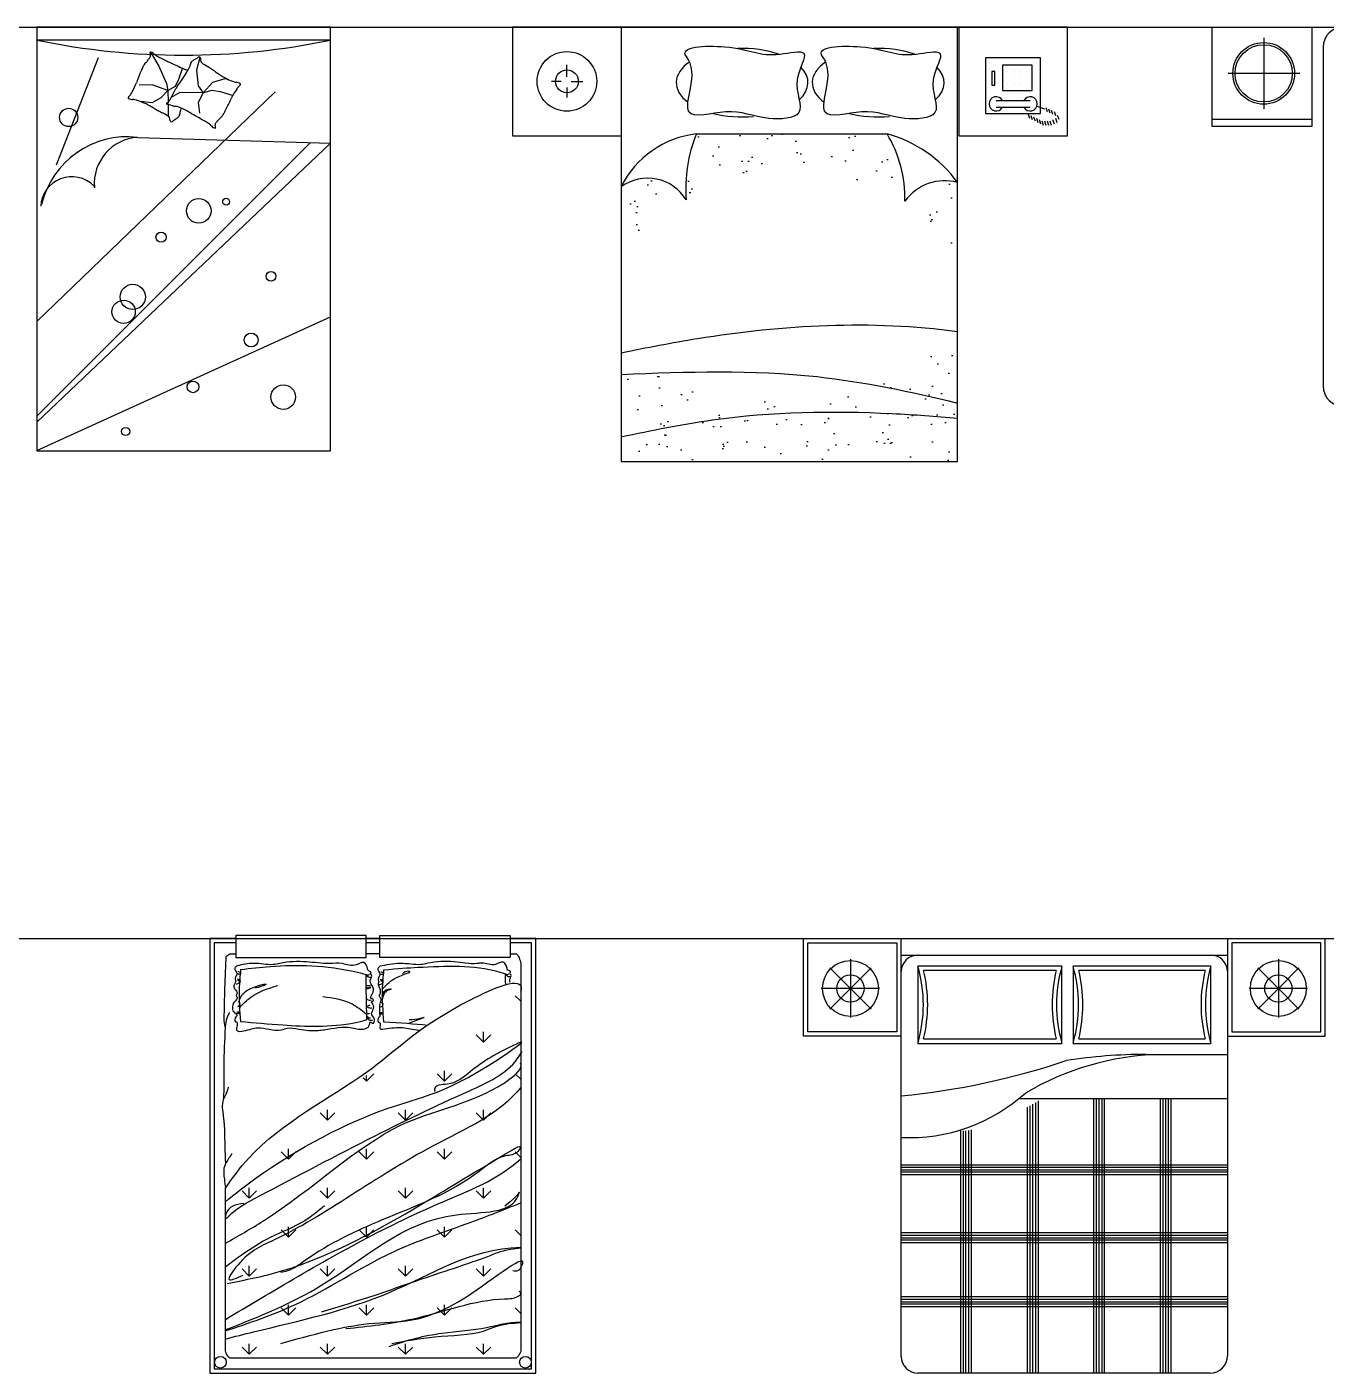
# Model space of a CAD drawing. Header units: inches. Extents: x 9.7 to 52.2, y 13.1 to 37.9.
# Drawn here: x 34.38 to 40.36, y 18.82 to 25.01 of the extents above; entities that cross this region are included whole.
import ezdxf

# ---------------------------------------------------------------- set-up
doc = ezdxf.new("R2010")
doc.units = ezdxf.units.IN
doc.header["$MEASUREMENT"] = 0
for name, color, linetype in [('02', 2, 'Continuous'), ('1', 1, 'Continuous'), ('8', 8, 'Continuous')]:
    doc.layers.add(name, color=color, linetype=linetype)
pattern_1 = [(307.5, (-50.82892, 134.17615), (0.19268238, 0.00629934), [0, -0.152, 0, -0.17, 0, -0.1625]), (277.5, (-50.82892, 134.17615), (0.2822146, -0.17697767), [0, -0.082, 0, -0.137, 0, -0.0525]), (237.5, (-50.82892, 134.29915), (0.0005659, -0.31141419), [0, -0.05, 0, -0.18, 0, -0.235]), (227.5, (-50.82892, 134.29915), (0.08776756, -0.30061266), [0, -0.025, 0, -0.118, 0, -0.135])]

msp = doc.modelspace()

# ---------------------------------------------------------------- hatches: boundary and pattern name
at = {"layer": '8'}
h = msp.add_hatch(dxfattribs=at)
h.set_pattern_fill('AR-SAND', color=256, scale=0.1, angle=270, style=0)
h.set_pattern_definition(pattern_1)
h.paths.add_polyline_path([(38.6653, 23.962), (38.6653, 24.2955, 0.315231), (38.423, 24.209, 0.139754), (38.341, 24.5191), (37.4638, 24.5191, 0.113595), (37.416, 24.228, -0.381222)])
h.paths.add_polyline_path([(37.4106, 24.2249, 0.422141), (37.1179, 24.2761), (37.1179, 23.962, -0.103619)])
h = msp.add_hatch(dxfattribs=at)
h.set_pattern_fill('AR-SAND', color=256, scale=0.1, angle=270, style=0)
h.set_pattern_definition(pattern_1)
edge = h.paths.add_edge_path()
edge.add_spline(control_points=[(38.2586, 23.3674), (38.3947, 23.3436), (38.5301, 23.3132), (38.6653, 23.2801)], knot_values=[1244.89359, 1244.89359, 1244.89359, 1244.89359, 1660.678547, 1660.678547, 1660.678547, 1660.678547], degree=3, periodic=0)
edge.add_line((38.6653, 23.2801), (38.6653, 23.61))
edge.add_arc((37.8291, 24.5495), 1.2577, -70.03262, -48.32806, ccw=False)
edge = h.paths.add_edge_path()
edge.add_spline(control_points=[(37.1179, 23.1246), (37.2575, 23.1545), (37.6672, 23.2383), (38.19, 23.2475), (38.5651, 23.2196), (38.6653, 23.2106)], knot_values=[72.968698, 72.968698, 72.968698, 72.968698, 500.743016, 1326.977839, 1628.736811, 1628.736811, 1628.736811, 1628.736811], degree=3, periodic=0)
edge.add_line((38.6653, 23.2106), (38.6653, 23.2801))
edge.add_spline(control_points=[(38.6653, 23.2801), (38.5301, 23.3132), (38.3947, 23.3436), (38.2586, 23.3674)], knot_values=[1244.89359, 1244.89359, 1244.89359, 1244.89359, 1660.678547, 1660.678547, 1660.678547, 1660.678547], degree=3, periodic=0)
edge.add_arc((37.8291, 24.5495), 1.2577, -115.9253, -70.03262, ccw=False)
edge.add_spline(control_points=[(37.2792, 23.4183), (37.2254, 23.4165), (37.1717, 23.4143), (37.1179, 23.412)], knot_values=[100.166326, 100.166326, 100.166326, 100.166326, 260.677824, 260.677824, 260.677824, 260.677824], degree=3, periodic=0)
edge.add_line((37.1179, 23.412), (37.1179, 23.1246))
edge = h.paths.add_edge_path()
edge.add_line((38.6653, 23.0107), (38.6653, 23.2106))
edge.add_spline(control_points=[(38.6653, 23.2106), (38.5651, 23.2196), (38.19, 23.2475), (37.6672, 23.2383), (37.2575, 23.1545), (37.1179, 23.1246)], knot_values=[72.968698, 72.968698, 72.968698, 72.968698, 374.727669, 1200.962493, 1628.736811, 1628.736811, 1628.736811, 1628.736811], degree=3, periodic=0)
edge.add_line((37.1179, 23.1246), (37.1179, 23.0107))
edge.add_line((37.1179, 23.0107), (38.6653, 23.0107))
h = msp.add_hatch(dxfattribs=at)
h.set_pattern_fill('GRASS', color=256, scale=0.01, angle=360, style=0)
h.set_pattern_definition([(90, (30.7371, 19.261), (-0.179605, 0.179605), [0.047625, -0.311585]), (45, (30.7371, 19.261), (-0.179605, 0.179605), [0.047625, -0.206375]), (135, (30.7371, 19.261), (-0.179605, -0.179605), [0.047625, -0.206375])])
edge = h.paths.add_edge_path()
edge.add_spline(control_points=[(36.6557, 20.5756), (36.6546, 20.5759), (36.5476, 20.6037), (36.2918, 20.4537), (35.9691, 20.1752), (35.5576, 19.9691), (35.3639, 19.7393), (35.2957, 19.6566)], knot_values=[24.789742, 24.789742, 24.789742, 24.789742, 28.20284, 358.178591, 790.563908, 1368.649711, 1688.521877, 1688.521877, 1688.521877, 1688.521877], degree=3, periodic=0)
edge.add_line((35.2957, 19.6566), (35.2954, 18.927))
edge.add_line((35.2954, 18.927), (35.2997, 18.9063))
edge.add_line((35.2997, 18.9063), (35.3157, 18.8859))
edge.add_line((35.3157, 18.8859), (36.6357, 18.8859))
edge.add_line((36.6357, 18.8859), (36.6516, 18.9063))
edge.add_line((36.6516, 18.9063), (36.6557, 18.9319))
edge.add_line((36.6557, 18.9319), (36.6557, 20.5756))

# ---------------------------------------------------------------- linework, layer by layer
at = {"layer": '02'}
for p, q in [((35.78, 25.0107), (34.43, 25.0107)), ((34.43, 25.0107), (34.43, 23.0607)), ((35.78, 23.0607), (35.78, 25.0107)), ((36.6179, 25.0107), (36.6179, 24.5107)), ((39.1713, 25.0107), (36.6179, 25.0107)), ((37.1179, 25.0107), (37.1179, 23.0107)), ((38.6653, 23.0107), (38.6653, 25.0107)), ((38.6713, 25.0107), (38.6713, 24.5107)), ((39.1713, 24.5107), (39.1713, 25.0107)), ((39.8369, 24.5526), (39.8369, 25.0107)), ((39.8369, 25.0107), (40.295, 25.0107)), ((40.295, 25.0107), (40.295, 24.5526)), ((35.78, 24.9507), (34.43, 24.9507)), ((40.0733, 24.9604), (40.0733, 24.6351)), ((40.3465, 24.9169), (40.3465, 23.359)), ((34.5196, 24.3763), (34.7139, 24.8708)), ((34.9517, 24.895), (34.9906, 24.8306)), ((35.1788, 24.8705), (35.1645, 24.8123)), ((39.047, 24.8692), (38.7937, 24.8692)), ((38.7937, 24.8692), (38.7937, 24.6128)), ((39.047, 24.6128), (39.047, 24.8692)), ((34.9906, 24.8306), (35.0255, 24.7513)), ((35.0825, 24.7703), (35.0994, 24.82)), ((35.1645, 24.8123), (35.1717, 24.7408)), ((36.8679, 24.7815), (36.8679, 24.8363)), ((38.8369, 24.8067), (38.8223, 24.8067)), ((38.8223, 24.8067), (38.8223, 24.7433)), ((38.8369, 24.7433), (38.8369, 24.8067)), ((39.0078, 24.836), (38.8711, 24.836)), ((38.8711, 24.836), (38.8711, 24.7188)), ((38.8955, 24.8067), (38.8955, 24.8067)), ((38.9248, 24.8067), (38.9248, 24.8067)), ((38.9541, 24.8067), (38.9541, 24.8067)), ((38.9834, 24.8067), (38.9834, 24.8067)), ((39.0078, 24.7188), (39.0078, 24.836)), ((40.24, 24.7977), (39.9105, 24.7977)), ((34.9606, 24.7445), (34.9009, 24.743)), ((35.0323, 24.7185), (34.9606, 24.7445)), ((35.0255, 24.7513), (35.0323, 24.7185)), ((35.0323, 24.7185), (35.0677, 24.7387)), ((35.0665, 24.7228), (35.0498, 24.692)), ((35.0677, 24.7387), (35.0825, 24.7703)), ((35.1717, 24.7408), (35.1941, 24.7085)), ((35.1941, 24.7085), (35.2393, 24.7574)), ((35.2393, 24.7574), (35.2958, 24.7732)), ((35.2958, 24.7732), (35.3094, 24.7698)), ((36.8413, 24.7607), (36.7975, 24.7607)), ((36.8679, 24.7332), (36.8679, 24.686)), ((36.8871, 24.7607), (36.9406, 24.7607)), ((38.8223, 24.7433), (38.8369, 24.7433)), ((38.8955, 24.7774), (38.8955, 24.7774)), ((38.8955, 24.7481), (38.8955, 24.7481)), ((38.9248, 24.7774), (38.9248, 24.7774)), ((38.9248, 24.7481), (38.9248, 24.7481)), ((38.9541, 24.7774), (38.9541, 24.7774)), ((38.9541, 24.7481), (38.9541, 24.7481)), ((38.9834, 24.7774), (38.9834, 24.7774)), ((38.9834, 24.7481), (38.9834, 24.7481)), ((34.43, 23.6548), (35.5261, 24.7121)), ((34.9598, 24.6622), (34.9066, 24.668)), ((35.0001, 24.6854), (34.9598, 24.6622)), ((35.0323, 24.7185), (35.0001, 24.6854)), ((35.0323, 24.7185), (35.0332, 24.6639)), ((35.0498, 24.692), (35.0369, 24.6682)), ((35.0558, 24.6916), (35.0483, 24.6875)), ((35.0866, 24.7092), (35.0558, 24.6916)), ((35.1941, 24.7085), (35.0866, 24.7092)), ((35.1941, 24.7085), (35.1713, 24.6632)), ((35.1713, 24.6632), (35.178, 24.6147)), ((35.1941, 24.7085), (35.2342, 24.7201)), ((35.2342, 24.7201), (35.2734, 24.7139)), ((35.2734, 24.7139), (35.3285, 24.698)), ((38.8426, 24.6727), (38.9989, 24.6727)), ((38.8711, 24.7188), (39.0078, 24.7188)), ((35.0333, 24.6553), (35.0343, 24.6004)), ((38.7937, 24.6128), (39.047, 24.6128)), ((38.8426, 24.6414), (38.9989, 24.6414)), ((38.99, 24.6097), (38.9963, 24.591)), ((39.0025, 24.6035), (39.0088, 24.5847)), ((39.015, 24.5972), (39.0213, 24.5785)), ((39.0295, 24.646), (39.065, 24.6347)), ((39.0713, 24.641), (39.0775, 24.6222)), ((39.0838, 24.6347), (39.09, 24.616)), ((39.0963, 24.6285), (39.1025, 24.6097)), ((39.1088, 24.6222), (39.115, 24.6035)), ((39.1239, 24.6057), (39.1302, 24.5869)), ((39.0275, 24.591), (39.0338, 24.5722)), ((39.04, 24.5847), (39.0463, 24.566)), ((39.0525, 24.5785), (39.0588, 24.5597)), ((39.065, 24.5785), (39.0713, 24.5597)), ((39.0775, 24.5785), (39.0838, 24.5597)), ((39.09, 24.5785), (39.0963, 24.5597)), ((39.1025, 24.5847), (39.1088, 24.566)), ((39.115, 24.591), (39.1213, 24.5722)), ((40.295, 24.5847), (39.8369, 24.5847)), ((40.295, 24.5526), (39.8369, 24.5526)), ((34.43, 23.2196), (35.6879, 24.4796)), ((34.43, 23.1921), (35.78, 24.4767)), ((34.8931, 24.503), (35.78, 24.4768)), ((36.6179, 24.5107), (37.1179, 24.5107)), ((37.4638, 24.5191), (38.341, 24.5191)), ((38.6713, 24.5107), (39.1713, 24.5107)), ((34.43, 23.0612), (35.78, 23.6766)), ((34.43, 23.0607), (35.78, 23.0607)), ((37.1179, 23.0107), (38.6653, 23.0107)), ((37.9561, 20.8159), (40.3567, 20.8159)), ((37.9561, 20.3659), (37.9561, 20.8159)), ((37.9761, 20.3859), (37.9761, 20.7959)), ((37.9761, 20.7959), (38.3861, 20.7959)), ((38.3861, 20.7959), (38.3861, 20.3859)), ((38.4061, 18.8919), (38.4061, 20.8159)), ((39.9067, 20.8159), (39.9067, 18.8957)), ((39.9267, 20.7959), (39.9267, 20.3859)), ((40.3367, 20.7959), (39.9267, 20.7959)), ((40.3367, 20.3859), (40.3367, 20.7959)), ((40.3567, 20.3659), (40.3567, 20.8159)), ((38.1721, 20.7203), (38.1721, 20.4515)), ((38.4061, 20.7397), (39.9067, 20.7397)), ((40.1407, 20.7203), (40.1407, 20.4515)), ((38.1721, 20.5859), (38.0771, 20.6809)), ((38.1721, 20.5859), (38.2672, 20.6809)), ((39.1454, 20.6889), (38.4823, 20.6889)), ((38.4823, 20.6889), (38.4823, 20.3333)), ((39.1193, 20.6689), (38.5084, 20.6689)), ((39.1454, 20.3333), (39.1454, 20.6889)), ((39.8305, 20.6889), (39.1962, 20.6889)), ((39.1962, 20.6889), (39.1962, 20.3333)), ((39.8044, 20.6689), (39.2223, 20.6689)), ((39.8305, 20.3333), (39.8305, 20.6889)), ((40.1407, 20.5859), (40.0456, 20.6809)), ((40.1407, 20.5859), (40.2357, 20.6809)), ((38.3065, 20.5859), (38.0378, 20.5859)), ((38.1721, 20.5859), (38.0771, 20.4909)), ((38.1721, 20.5859), (38.2672, 20.4909)), ((38.1721, 20.5859), (38.1721, 20.5859)), ((40.2751, 20.5859), (40.0063, 20.5859)), ((40.1407, 20.5859), (40.0456, 20.4909)), ((40.1407, 20.5859), (40.2357, 20.4909)), ((40.1407, 20.5859), (40.1407, 20.5859)), ((38.3861, 20.3859), (37.9761, 20.3859)), ((39.9267, 20.3859), (40.3367, 20.3859)), ((38.4061, 20.3659), (37.9561, 20.3659)), ((38.4823, 20.3333), (39.1454, 20.3333)), ((38.5084, 20.3533), (39.1193, 20.3533)), ((39.1962, 20.3333), (39.8305, 20.3333)), ((39.2223, 20.3533), (39.8044, 20.3533)), ((39.9067, 20.3659), (40.3567, 20.3659)), ((39.5308, 20.2825), (39.9067, 20.2825)), ((38.9521, 20.0793), (39.9067, 20.0793)), ((39.2911, 20.0793), (39.2911, 18.8157)), ((39.3031, 20.0793), (39.3031, 18.8157)), ((39.3151, 20.0793), (39.3151, 18.8157)), ((39.3282, 20.0793), (39.3282, 18.8157)), ((39.3402, 20.0793), (39.3402, 18.8157)), ((39.597, 20.0793), (39.597, 18.8157)), ((39.609, 20.0793), (39.609, 18.8157)), ((39.621, 20.0793), (39.621, 18.8157)), ((39.6341, 20.0793), (39.6341, 18.8157)), ((39.6461, 20.0793), (39.6461, 18.8157)), ((38.986, 20.0388), (38.986, 18.8157)), ((38.998, 20.0457), (38.998, 18.8157)), ((39.01, 20.0528), (39.01, 18.8157)), ((39.0231, 20.0608), (39.0231, 18.8157)), ((39.0351, 20.0684), (39.0351, 18.8157)), ((38.6781, 19.9302), (38.6781, 18.8157)), ((38.6901, 19.9302), (38.6901, 18.8157)), ((38.7021, 19.9302), (38.7021, 18.8157)), ((38.7152, 19.9327), (38.7152, 18.8157)), ((38.7272, 19.9359), (38.7272, 18.8157)), ((38.4061, 19.7748), (39.9067, 19.7748)), ((38.4061, 19.7628), (39.9067, 19.7628)), ((38.4061, 19.7508), (39.9067, 19.7508)), ((38.4061, 19.7414), (39.9067, 19.7414)), ((38.4061, 19.7294), (39.9067, 19.7294)), ((38.4061, 19.4626), (39.9067, 19.4626)), ((38.4061, 19.4506), (39.9067, 19.4506)), ((38.4061, 19.4386), (39.9067, 19.4386)), ((38.4061, 19.4292), (39.9067, 19.4292)), ((38.4061, 19.4172), (39.9067, 19.4172)), ((38.4061, 19.1678), (39.9067, 19.1678)), ((38.4061, 19.1558), (39.9067, 19.1558)), ((38.4061, 19.1438), (39.9067, 19.1438)), ((38.4061, 19.1344), (39.9067, 19.1344)), ((38.4061, 19.1224), (39.9067, 19.1224)), ((39.8267, 18.8157), (38.4823, 18.8157))]:
    msp.add_line(p, q, dxfattribs=at)
for points in [[(35.3444, 20.7289), (35.9444, 20.7289), (35.9444, 20.8289), (35.3444, 20.8289)], [(36.6069, 20.7289), (36.0069, 20.7289), (36.0069, 20.8289), (36.6069, 20.8289)]]:
    msp.add_lwpolyline(points, close=True, dxfattribs=at)
for points in [[(35.3444, 20.8159), (35.2257, 20.8159), (35.2257, 18.8159), (36.7257, 18.8159), (36.7257, 20.8159), (36.6069, 20.8159)], [(35.3444, 20.7959), (35.2457, 20.7959), (35.2457, 18.8359), (36.7057, 18.8359), (36.7057, 20.7959), (36.6069, 20.7959)], [(36.0069, 20.8159), (35.9444, 20.8159)], [(36.0069, 20.7959), (35.9444, 20.7959)], [(35.3434, 20.744), (35.3166, 20.744), (35.2995, 20.7318), (35.2926, 20.5781), (35.2897, 20.4367), (35.2946, 20.4098)], [(36.0069, 20.7459), (35.9444, 20.7459)], [(35.3157, 18.8859), (36.6357, 18.8859)]]:
    msp.add_lwpolyline(points, dxfattribs=at)
for points in [[(36.6068, 20.7459), (36.6357, 20.7459, -0.178756), (36.6557, 20.6928), (36.6557, 18.9319, -0.257972), (36.6357, 18.8859)], [(35.2957, 19.6639), (35.2957, 18.9319, 0.257972), (35.3157, 18.8859)]]:
    msp.add_lwpolyline(points, format="xyb", dxfattribs=at)
for centre, radius in [((40.0733, 24.7977), 0.1419), ((40.0733, 24.7977), 0.1317), ((36.8679, 24.7607), 0.1372), ((36.8679, 24.7607), 0.0526), ((34.5759, 24.5947), 0.0421), ((35.1742, 24.1649), 0.0566), ((35.3003, 24.207), 0.0158), ((35.0009, 24.0439), 0.0235), ((35.5069, 23.8636), 0.0223), ((34.8707, 23.7686), 0.0581), ((34.8287, 23.7002), 0.0536), ((35.4158, 23.5704), 0.032), ((35.148, 23.3547), 0.0268), ((35.563, 23.3078), 0.0566), ((34.8381, 23.1495), 0.0189), ((38.1721, 20.5859), 0.1285), ((40.1407, 20.5859), 0.1285), ((38.1721, 20.5859), 0.0628), ((40.1407, 20.5859), 0.0628), ((35.2741, 18.8657), 0.0269), ((36.6772, 18.8657), 0.0269)]:
    msp.add_circle(centre, radius, dxfattribs=at)
for centre, radius, start, end in [((40.4409, 24.9169), 0.0944, 90, 180), ((35.105, 28.2014), 3.3201, 258.26951, 281.73049), ((34.9629, 24.813), 0.0467, 134.13046, 147.75744), ((34.8526, 24.9267), 0.1117, 314.13046, 322.9253), ((34.7799, 24.9816), 0.2027, 322.9253, 327.013), ((34.9516, 24.8925), 0.00255, 87.77928, 227.37299), ((34.931, 24.8835), 0.0227, 327.013, 339.26002), ((34.9446, 24.8835), 0.00815, 4.23832, 47.25175), ((34.9509, 24.8747), 0.0203, 63.48572, 87.77928), ((34.944, 24.8786), 0.00881, 339.26002, 356.55954), ((34.9084, 24.8808), 0.0444, 356.55954, 4.23832), ((34.9445, 24.8619), 0.0346, 45.24554, 63.48572), ((35.001, 24.9189), 0.0456, 225.24554, 241.12401), ((35.2118, 25.3011), 0.4822, 241.12401, 243.70226), ((36.2982, 27.4995), 2.9343, 243.70226, 244.74731), ((35.8192, 26.484), 1.8115, 244.74731, 247.22246), ((35.1487, 24.8399), 0.013, 137.93735, 181.88011), ((35.1722, 24.8187), 0.0446, 127.35337, 137.93735), ((35.2212, 24.7545), 0.1253, 121.04602, 127.35337), ((35.3527, 24.536), 0.3804, 120.04723, 121.04602), ((35.0519, 25.056), 0.2203, 300.04723, 301.35967), ((35.153, 24.8901), 0.026, 301.35967, 307.95833), ((35.1937, 24.8379), 0.0401, 122.64454, 127.95833), ((35.176, 24.8656), 0.00733, 350.58543, 122.64454), ((35.2036, 24.861), 0.0207, 170.58543, 236.54069), ((35.9696, 24.3542), 1.1537, 155.99133, 158.56838), ((35.0191, 24.7775), 0.1132, 147.75744, 155.99133), ((34.2883, 25.3065), 0.9716, 326.74257, 328.77807), ((35.1438, 24.8757), 0.0671, 247.22246, 253.09431), ((34.624, 25.1031), 0.5791, 328.77807, 331.41471), ((35.1093, 24.8386), 0.0264, 331.41471, 1.88011), ((36.1758, 26.3321), 1.784, 236.54069, 237.41627), ((34.5897, 23.8503), 1.1614, 56.33107, 57.41627), ((33.285, 21.8918), 3.5147, 55.98271, 56.33107), ((37.1326, 27.5924), 3.3629, 235.98271, 236.33884), ((35.4677, 25.0923), 0.3592, 236.33884, 243.08229), ((33.5123, 25.4285), 1.5332, 331.89363, 333.05366), ((34.7868, 24.7807), 0.1035, 333.05366, 337.51869), ((34.5922, 24.8612), 0.3142, 337.51869, 339.98992), ((35.7794, 24.4289), 0.9493, 158.56838, 159.98992), ((35.1751, 24.6641), 0.1235, 143.89496, 151.59544), ((34.3469, 25.2681), 0.9016, 323.89496, 326.74257), ((35.4172, 24.9928), 0.2477, 243.08229, 251.2057), ((36.6434, 23.9036), 1.5332, 147.49775, 148.65778), ((35.3491, 24.7927), 0.0363, 251.2057, 267.21905), ((35.3457, 24.7221), 0.0345, 70.7907, 87.21905), ((35.387, 24.7041), 0.0435, 124.33957, 147.49775), ((35.3474, 24.7269), 0.0293, 52.13919, 70.7907), ((35.3571, 24.748), 0.00965, 304.33957, 354.79229), ((35.3633, 24.7474), 0.00334, 354.79229, 52.13919), ((34.8596, 24.6853), 0.00965, 128.73545, 179.18817), ((34.8533, 24.6853), 0.00334, 179.18817, 236.53507), ((34.8676, 24.707), 0.0293, 236.53507, 255.18658), ((34.8263, 24.7267), 0.0435, 308.73545, 331.89363), ((34.8689, 24.712), 0.0345, 255.18658, 271.61493), ((34.8709, 24.6413), 0.0363, 75.60159, 91.61493), ((34.8184, 24.4365), 0.2477, 67.47818, 75.60159), ((34.7756, 24.3335), 0.3592, 60.73473, 67.47818), ((35.0283, 24.6588), 0.00269, 101.01767, 244.45099), ((35.0253, 24.6745), 0.0133, 281.01767, 331.59544), ((34.2757, 25.1632), 1.1537, 331.59544, 334.1725), ((34.4597, 25.0742), 0.9493, 334.1725, 335.59404), ((35.6102, 24.5521), 0.3142, 153.12281, 155.59404), ((35.4224, 24.6473), 0.1035, 148.65778, 153.12281), ((38.8426, 24.6571), 0.0328, 28.49146, 331.50854), ((38.9989, 24.6571), 0.0328, 208.49146, 151.50854), ((33.3073, 21.7132), 3.3629, 60.37859, 60.73473), ((36.7066, 27.6919), 3.5147, 240.37859, 240.72695), ((35.5559, 25.6391), 1.1614, 240.72695, 241.81216), ((34.1647, 23.0431), 1.784, 60.93657, 61.81216), ((35.0294, 24.6612), 0.0053, 244.45099, 268.09025), ((35.0286, 24.6364), 0.0196, 75.84868, 88.09025), ((35.0212, 24.5844), 0.0207, 354.98131, 60.93657), ((35.0059, 24.5461), 0.1126, 68.95023, 75.84868), ((35.0834, 24.7476), 0.1033, 248.95023, 256.15257), ((35.0685, 24.6872), 0.041, 256.15257, 268.34276), ((35.0662, 24.608), 0.0382, 75.70936, 88.34276), ((35.0591, 24.5799), 0.0671, 62.82658, 75.70936), ((35.0494, 24.6289), 0.0446, 311.74925, 322.33323), ((35.0744, 24.6096), 0.013, 322.33323, 6.27599), ((35.1136, 24.6139), 0.0264, 155.81059, 186.27599), ((35.6178, 24.3874), 0.5791, 154.48614, 155.81059), ((34.2624, 23.0281), 1.8115, 60.35142, 62.82658), ((33.707, 22.0523), 2.9343, 59.30637, 60.35142), ((35.2443, 24.6285), 0.0467, 309.73457, 323.36155), ((35.1909, 24.6682), 0.1132, 323.36155, 331.59544), ((35.0491, 24.5819), 0.00733, 174.98131, 307.04042), ((35.0294, 24.6081), 0.0401, 307.04042, 312.35421), ((35.0739, 24.5592), 0.026, 125.75555, 132.35421), ((35.1875, 24.4015), 0.2203, 124.44311, 125.75555), ((34.8477, 24.897), 0.3804, 304.44311, 305.4419), ((34.9956, 24.6892), 0.1253, 305.4419, 311.74925), ((34.9587, 24.1609), 0.4822, 56.72813, 59.30637), ((35.1982, 24.5259), 0.0456, 40.84966, 56.72813), ((35.2589, 24.5784), 0.0346, 220.84966, 239.08983), ((35.2515, 24.5661), 0.0203, 239.08983, 263.3834), ((35.2934, 24.5568), 0.0444, 172.16366, 179.84244), ((35.2572, 24.5569), 0.00815, 179.84244, 222.85587), ((35.2495, 24.5485), 0.00255, 263.3834, 42.88058), ((35.2581, 24.5617), 0.00881, 154.86414, 172.16366), ((35.2707, 24.5558), 0.0227, 142.61712, 154.86414), ((35.4138, 24.4464), 0.2027, 138.52941, 142.61712), ((35.3456, 24.5067), 0.1117, 129.73457, 138.52941), ((34.8456, 24.1006), 0.4052, 83.2772, 166.75847), ((34.9068, 24.2906), 0.2129, 93.70333, 184.34453), ((37.5153, 24.0781), 0.444, 96.65956, 153.5186), ((38.0723, 24.2697), 0.6576, 157.7113, 184.77911), ((38.1863, 23.9478), 0.5918, 35.9707, 74.84902), ((37.8382, 24.2203), 0.5849, 358.89934, 30.72255), ((34.5907, 24.1784), 0.1435, 45.07924, 177.08977), ((37.2393, 24.108), 0.2073, 31.0294, 125.85208), ((38.6059, 24.0792), 0.2243, 74.63976, 144.6257), ((34.6664, 24.2651), 0.0298, 6.60703, 30.20652), ((40.4409, 23.359), 0.0944, 180, 270), ((38.4823, 20.6635), 0.0762, 90, 180), ((39.8305, 20.6635), 0.0762, 0, 90), ((37.8727, 20.5111), 0.635, 343.7398, 16.2602), ((37.8727, 20.5111), 0.655, 346.05939, 13.94061), ((39.755, 20.5111), 0.655, 166.05939, 193.94061), ((39.755, 20.5111), 0.635, 163.7398, 196.2602), ((38.5866, 20.5111), 0.635, 343.7398, 16.2602), ((38.5866, 20.5111), 0.655, 346.05939, 13.94061), ((40.4401, 20.5111), 0.655, 166.05939, 193.94061), ((40.4401, 20.5111), 0.635, 163.7398, 196.2602), ((39.6336, 18.9889), 1.2944, 92.03201, 120.45698), ((39.53, 17.9507), 2.3317, 89.98016, 99.00664), ((38.0675, 23.5287), 3.454, 275.6242, 288.5258), ((38.4412, 20.7021), 0.8029, 267.49694, 311.91323), ((38.4823, 18.8919), 0.0762, 180, 270), ((39.8267, 18.8957), 0.08, 270, 0)]:
    msp.add_arc(centre, radius, start, end, dxfattribs=at)
for centre, start_param, end_param in [((37.674, 24.7548), 10.403029, 11.06536), ((38.2998, 24.7548), 10.403029, 11.06536), ((37.674, 24.7548), 5.632991, 6.888466), ((38.2998, 24.7548), 5.632991, 6.888466), ((37.674, 24.7548), 8.90738, 9.895614), ((38.2998, 24.7548), 8.90738, 9.895614), ((37.674, 24.7548), 7.397762, 8.028958), ((38.2998, 24.7548), 7.397762, 8.028958)]:
    msp.add_ellipse(centre, major_axis=(-0.3031, 0), ratio=0.519479, start_param=start_param, end_param=end_param, dxfattribs=at)
at = {"layer": '02', "start_tangent": (0.625011, -0.780616), "end_tangent": (0.625011, -0.780616)}
for points in [[(37.4179, 24.8748), (37.4366, 24.7289), (37.4291, 24.6203), (37.5977, 24.6203), (37.7963, 24.5904), (37.9349, 24.6168), (37.9274, 24.77), (37.9574, 24.8898), (37.8487, 24.8861), (37.594, 24.9198), (37.4179, 24.8748)], [(38.0437, 24.8748), (38.0624, 24.7289), (38.0549, 24.6203), (38.2236, 24.6203), (38.4221, 24.5904), (38.5608, 24.6168), (38.5533, 24.77), (38.5833, 24.8898), (38.4746, 24.8861), (38.2198, 24.9198), (38.0437, 24.8748)]]:
    msp.add_spline(points, degree=3, dxfattribs=at)
at = {"layer": '02'}
for points, knots in [([(37.1179, 23.5121), (37.2341, 23.5355), (37.7406, 23.6342), (38.2704, 23.6633), (38.6653, 23.61)], [84.958142, 84.958142, 84.958142, 84.958142, 441.02696, 1634.382899, 1634.382899, 1634.382899, 1634.382899]), ([(37.1179, 23.412), (37.4199, 23.425), (37.942, 23.4404), (38.451, 23.3326), (38.6653, 23.2801)], [100.166326, 100.166326, 100.166326, 100.166326, 1001.41843, 1660.678547, 1660.678547, 1660.678547, 1660.678547]), ([(37.1179, 23.1246), (37.2575, 23.1545), (37.6672, 23.2383), (38.19, 23.2475), (38.5651, 23.2196), (38.6653, 23.2106)], [72.968698, 72.968698, 72.968698, 72.968698, 500.743016, 1326.977839, 1628.736811, 1628.736811, 1628.736811, 1628.736811]), ([(35.3668, 20.6734), (35.4123, 20.6785), (35.5802, 20.697), (35.7676, 20.6944), (35.9358, 20.6533), (35.9471, 20.648)], [2.974259, 2.974259, 2.974259, 2.974259, 152.552923, 555.023513, 595.395636, 595.395636, 595.395636, 595.395636]), ([(36.607, 20.6129), (36.605, 20.6181), (36.603, 20.6301), (36.617, 20.6472), (36.6018, 20.6554), (36.6146, 20.6646), (36.5939, 20.6675), (36.5924, 20.6872), (36.5761, 20.719), (36.5299, 20.6832), (36.4898, 20.7063), (36.4262, 20.6954), (36.3437, 20.7142), (36.2566, 20.7091), (36.177, 20.6899), (36.1098, 20.7085), (36.0336, 20.6937), (36.0077, 20.6878)], [1218.161761, 1218.161761, 1218.161761, 1218.161761, 1236.417726, 1259.461408, 1267.510214, 1274.941575, 1291.235898, 1302.335206, 1338.064047, 1376.856854, 1447.206053, 1470.997991, 1583.629339, 1716.764993, 1751.330461, 1847.370237, 1932.774851, 1932.774851, 1932.774851, 1932.774851]), ([(36.0247, 20.6711), (36.0913, 20.6785), (36.2589, 20.6877), (36.4545, 20.6966), (36.5773, 20.6556), (36.5886, 20.6504)], [2.974259, 2.974259, 2.974259, 2.974259, 152.552923, 555.023513, 595.395636, 595.395636, 595.395636, 595.395636]), ([(35.2957, 19.6639), (35.329, 19.7126), (35.4954, 19.9409), (35.9928, 20.188), (36.2069, 20.4467), (36.6764, 20.6519), (36.655, 20.5701), (36.655, 20.5701)], [63.613082, 63.613082, 63.613082, 63.613082, 240.894741, 911.691577, 1510.287228, 1760.643601, 1779.95683, 1779.95683, 1779.95683, 1779.95683]), ([(35.3668, 20.6734), (35.3639, 20.643), (35.3567, 20.5633), (35.3626, 20.4834), (35.3667, 20.4339)], [12.008661, 12.008661, 12.008661, 12.008661, 110.98092, 271.633497, 271.633497, 271.633497, 271.633497]), ([(35.9433, 20.6498), (35.9432, 20.629), (35.9431, 20.5602), (35.9452, 20.4913), (35.9467, 20.4433)], [22.653713, 22.653713, 22.653713, 22.653713, 90.181827, 246.240736, 246.240736, 246.240736, 246.240736]), ([(36.0067, 20.6868), (36.0029, 20.6838), (35.9909, 20.6743), (36.0138, 20.6546), (36.0018, 20.6379), (35.9978, 20.6254), (36.0049, 20.6166), (35.9955, 20.6048), (36.0093, 20.5858), (36.0101, 20.5717), (36.008, 20.5579), (36.0009, 20.5508), (36.0169, 20.5389), (36.0034, 20.5188), (36.0055, 20.4786), (36.0053, 20.4675), (36.0083, 20.4581), (35.998, 20.4504), (35.9941, 20.4314), (36.0102, 20.4279), (36.009, 20.415), (36.0041, 20.3939), (36.0585, 20.4058), (36.124, 20.4084), (36.1695, 20.3957), (36.1929, 20.3935)], [0, 0, 0, 0, 13.864555, 43.53637, 61.14633, 74.701031, 82.549425, 92.699111, 117.963229, 145.40359, 151.67215, 161.821838, 170.686919, 200.215213, 252.813403, 263.118839, 271.61693, 278.215637, 303.034442, 309.947544, 324.521649, 336.931054, 372.030087, 441.107237, 515.285054, 515.285054, 515.285054, 515.285054]), ([(36.0247, 20.6711), (36.0217, 20.6407), (36.0146, 20.561), (36.0205, 20.481), (36.0245, 20.4316)], [12.008661, 12.008661, 12.008661, 12.008661, 110.98092, 271.633497, 271.633497, 271.633497, 271.633497]), ([(35.3667, 20.4339), (35.4308, 20.4283), (35.596, 20.4137), (35.792, 20.4054), (35.9334, 20.4368), (35.9471, 20.4435)], [6.983563, 6.983563, 6.983563, 6.983563, 218.220505, 550.480706, 600.011141, 600.011141, 600.011141, 600.011141]), ([(35.2957, 19.603), (35.3415, 19.6404), (35.5648, 19.8177), (36.0751, 20.0808), (36.3242, 20.0956), (36.6814, 20.3493), (36.5516, 20.2936), (36.4539, 20.2332), (36.3506, 20.1391), (36.2569, 20.1436), (36.2595, 20.1167), (36.2601, 20.1112)], [77.299536, 77.299536, 77.299536, 77.299536, 271.444285, 1004.954987, 1678.042926, 1756.785405, 1778.860099, 2050.922655, 2181.131765, 2245.945303, 2262.341998, 2262.341998, 2262.341998, 2262.341998]), ([(35.2957, 19.4126), (35.3551, 19.4458), (35.6453, 19.6104), (36.0451, 20.0006), (36.4103, 20.0471), (36.5926, 20.1579), (36.6689, 20.2195), (36.6541, 20.2416)], [30.008011, 30.008011, 30.008011, 30.008011, 251.690305, 1114.748003, 1738.966639, 1789.003383, 1846.391816, 1846.391816, 1846.391816, 1846.391816]), ([(36.6557, 20.1307), (36.5589, 20.0052), (36.1272, 19.8279), (35.6917, 19.4906), (35.3935, 19.375), (35.2871, 19.2243), (35.3497, 19.2532), (35.3788, 19.2667)], [72.523447, 72.523447, 72.523447, 72.523447, 555.795572, 1402.73471, 1609.291454, 1686.551305, 1754.147494, 1754.147494, 1754.147494, 1754.147494]), ([(35.2957, 19.0614), (35.3785, 19.1111), (35.6988, 19.3032), (36.1437, 19.5548), (36.5519, 19.7046), (36.6557, 19.8024)], [30.472479, 30.472479, 30.472479, 30.472479, 343.768538, 1242.22551, 1706.897848, 1706.897848, 1706.897848, 1706.897848]), ([(35.2957, 19.0141), (35.4494, 19.0748), (35.8216, 19.2238), (36.1835, 19.5901), (36.6197, 19.5447), (36.6517, 19.6605), (36.6575, 19.6433), (36.5827, 19.5841)], [14.759355, 14.759355, 14.759355, 14.759355, 546.543826, 1305.510167, 1658.181574, 1671.144301, 1740.950673, 1740.950673, 1740.950673, 1740.950673]), ([(35.2957, 19.0095), (35.4044, 19.0455), (35.6751, 19.1365), (36.0186, 19.3739), (36.383, 19.4908), (36.5784, 19.5683), (36.6557, 19.5991)], [14.545281, 14.545281, 14.545281, 14.545281, 385.256371, 939.129761, 1351.743146, 1621.805855, 1621.805855, 1621.805855, 1621.805855]), ([(35.7525, 19.5847), (35.7231, 19.5606), (35.6489, 19.4996), (35.5072, 19.4482), (35.3876, 19.3716), (35.3202, 19.3214), (35.2957, 19.3029)], [0, 0, 0, 0, 122.975089, 309.970873, 482.915, 582.688358, 582.688358, 582.688358, 582.688358]), ([(35.2957, 18.9725), (35.3393, 18.9835), (35.593, 19.0474), (36.0698, 19.1494), (36.4161, 19.3867), (36.6557, 19.395)], [5.843152, 5.843152, 5.843152, 5.843152, 152.111705, 856.512856, 1549.056257, 1549.056257, 1549.056257, 1549.056257]), ([(36.6557, 19.391), (36.6478, 19.39), (36.5706, 19.3802), (36.4819, 19.3393), (36.2239, 19.2582), (35.9754, 19.1682), (35.819, 19.1209), (35.7374, 19.0961)], [1611.747614, 1611.747614, 1611.747614, 1611.747614, 1627.688579, 1754.960967, 2119.233796, 2370.723674, 2645.581963, 2645.581963, 2645.581963, 2645.581963]), ([(36.6557, 19.0505), (36.5927, 19.0483), (36.4907, 19.0153), (36.3202, 19.0042), (36.17, 18.9773), (36.0894, 18.9507), (36.048, 18.9371)], [712.038522, 712.038522, 712.038522, 712.038522, 885.26593, 1108.473029, 1241.932248, 1383.279253, 1383.279253, 1383.279253, 1383.279253]), ([(36.0631, 18.9522), (36.1269, 18.9641), (36.2628, 18.9896), (36.4701, 18.9901), (36.5483, 19.0399), (36.6391, 19.047), (36.6557, 19.0482)], [0, 0, 0, 0, 215.664513, 459.211627, 591.532866, 630.252874, 630.252874, 630.252874, 630.252874])]:
    msp.add_open_spline(points, degree=3, knots=knots, dxfattribs=at)
for points in [[(35.3488, 20.6892), (35.3403, 20.6796), (35.3498, 20.6539), (35.3441, 20.6387), (35.3422, 20.6263), (35.345, 20.6197), (35.3412, 20.6111), (35.3365, 20.5882), (35.3507, 20.5673), (35.3498, 20.5616), (35.346, 20.553), (35.3507, 20.5463), (35.3374, 20.5225), (35.3393, 20.474), (35.3469, 20.4683), (35.3488, 20.4606), (35.345, 20.4559), (35.3431, 20.433), (35.3488, 20.4302), (35.3507, 20.4168), (35.3498, 20.3927), (35.3822, 20.3909), (35.446, 20.4054), (35.5555, 20.3959), (35.5812, 20.4035), (35.6345, 20.3987), (35.724, 20.393), (35.7516, 20.3959), (35.8788, 20.405), (35.9016, 20.4002), (35.9549, 20.4097), (35.9607, 20.425), (35.9626, 20.4307), (35.973, 20.4259), (35.9835, 20.443), (35.9702, 20.4649), (35.9759, 20.5126), (35.9683, 20.524), (35.9768, 20.5287), (35.9759, 20.5373), (35.9664, 20.5402), (35.9768, 20.5687), (35.9645, 20.6268), (35.9683, 20.6478), (35.9635, 20.6535), (35.9673, 20.6592), (35.9549, 20.6678), (35.9511, 20.6773), (35.933, 20.7049), (35.8988, 20.6944), (35.834, 20.7001), (35.7745, 20.7006), (35.6707, 20.7082), (35.5478, 20.7015), (35.5164, 20.6958), (35.4279, 20.7015), (35.3498, 20.6901)], [(35.3545, 20.6654), (35.3612, 20.6625), (35.3669, 20.6539), (35.3574, 20.652), (35.3526, 20.652)], [(35.9588, 20.6497), (35.9521, 20.6468), (35.9454, 20.6497), (35.9511, 20.6411), (35.9645, 20.6383)], [(36.0124, 20.663), (36.0191, 20.6602), (36.0248, 20.6516), (36.0153, 20.6497), (36.0105, 20.6497)], [(36.0204, 20.5851), (36.0359, 20.6005), (36.1099, 20.647), (36.1452, 20.6646), (36.132, 20.6646), (36.1122, 20.6536)], [(36.6002, 20.652), (36.5935, 20.6492), (36.5868, 20.652), (36.5925, 20.6435), (36.6059, 20.6406)], [(35.3526, 20.6254), (35.3593, 20.6216), (35.3641, 20.6178), (35.3593, 20.6101), (35.3469, 20.6044)], [(35.3507, 20.6301), (35.3603, 20.6273), (35.365, 20.6216)], [(35.3612, 20.534), (35.4041, 20.5816), (35.4821, 20.6035), (35.465, 20.5958), (35.4326, 20.5882)], [(35.3641, 20.4997), (35.4136, 20.5454), (35.5383, 20.5997)], [(35.9435, 20.6021), (35.9549, 20.5992), (35.9645, 20.6011)], [(35.9445, 20.5916), (35.9502, 20.5887), (35.9654, 20.5925), (35.9616, 20.5878), (35.9435, 20.584)], [(36.0105, 20.623), (36.0172, 20.6192), (36.0219, 20.6154), (36.0172, 20.6078), (36.0048, 20.6021)], [(36.0086, 20.6278), (36.0181, 20.6249), (36.0229, 20.6192)], [(36.0182, 20.5542), (36.0469, 20.5829), (36.0601, 20.5829), (36.0491, 20.5785), (36.0293, 20.5652), (36.0182, 20.5344)], [(35.3536, 20.5254), (35.3622, 20.5206), (35.3622, 20.5101), (35.3526, 20.5016)], [(35.9445, 20.4678), (35.8778, 20.5145), (35.7459, 20.5473)], [(35.9607, 20.5087), (35.9464, 20.5059), (35.9445, 20.5068), (35.9549, 20.4983), (35.9711, 20.4973)], [(35.9445, 20.5383), (35.9578, 20.5326), (35.9683, 20.5335)], [(36.0115, 20.523), (36.02, 20.5183), (36.02, 20.5078), (36.0105, 20.4992)], [(35.3166, 20.4757), (35.3068, 20.4586), (35.2971, 20.4196), (35.2946, 20.383), (35.2897, 20.2074), (35.2897, 20.122), (35.2873, 20.0754)], [(35.3498, 20.4778), (35.3622, 20.4759), (35.3631, 20.4721)], [(35.3517, 20.4711), (35.3593, 20.4711), (35.3641, 20.4663)], [(35.9454, 20.4735), (35.953, 20.4697), (35.9616, 20.4716)], [(35.9645, 20.4497), (35.953, 20.4516), (35.9473, 20.4602), (35.9502, 20.4507), (35.9616, 20.4402), (35.973, 20.4402)], [(36.0077, 20.4754), (36.02, 20.4735), (36.021, 20.4697)], [(36.0096, 20.4688), (36.0172, 20.4688), (36.0219, 20.464)], [(36.1408, 20.4265), (36.1761, 20.4397), (36.2114, 20.4529), (36.1981, 20.4485), (36.143, 20.4419)], [(35.3813, 19.5961), (35.298, 19.5431), (35.2972, 19.5269), (35.3094, 19.5355), (35.4306, 19.6188), (35.9533, 19.8915), (36.4191, 20.115), (36.6394, 20.2613), (36.6615, 20.2958)], [(35.3093, 20.1318), (35.2995, 20.0976), (35.2873, 20.0732), (35.2873, 19.9976), (35.2946, 19.8366), (35.2971, 19.7854)], [(35.3263, 19.8269), (35.3117, 19.8025), (35.2922, 19.7665), (35.2922, 19.7074), (35.2971, 19.6683)], [(35.3056, 19.2287), (35.5556, 19.2855), (36.1919, 19.5885), (36.6172, 19.8427), (36.6541, 19.8575), (36.6418, 19.8353), (36.5876, 19.8156), (36.4646, 19.7438), (36.0177, 19.5204), (35.6654, 19.3348), (35.5821, 19.2855), (35.5518, 19.2779)], [(35.5518, 18.9522), (35.9571, 19.0431), (36.4058, 19.1671), (36.6581, 19.3066), (36.6409, 19.2855), (36.6198, 19.2855)], [(35.851, 19.0204), (36.1616, 19.0658), (36.5816, 19.1575), (36.6466, 19.1709), (36.6561, 19.1805), (36.6485, 19.1919)]]:
    msp.add_spline(points, degree=3, dxfattribs=at)
for points in [[(36.5847, 20.6522), (36.5846, 20.6368), (36.5846, 20.6214), (36.5847, 20.606)], [(36.0245, 20.4316), (36.1056, 20.4287), (36.1656, 20.4234), (36.227, 20.417)]]:
    msp.add_open_spline(points, degree=3, dxfattribs=at)
at = {"layer": '1'}
for p, q in [((31.5745, 25.0107), (51.9007, 25.0107)), ((31.5745, 20.8159), (51.9007, 20.8159))]:
    msp.add_line(p, q, dxfattribs=at)

doc.saveas('drawing.dxf')
